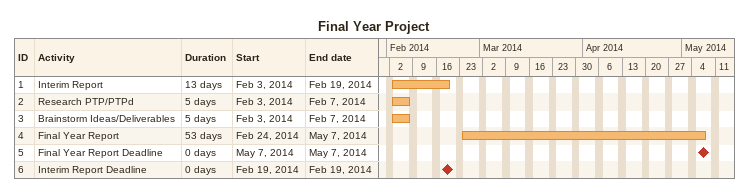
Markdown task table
Final Year Project

| ID | Task | Duration | Start | Finish |
|---|---|---|---|---|
| 1 | Interim Report | 13d | 2014-02-03 | 2014-02-19 |
| 2 | Research PTP/PTPd | 5d | 2014-02-03 | 2014-02-07 |
| 3 | Brainstorm Ideas/Deliverables | 5d | 2014-02-03 | 2014-02-07 |
| 4 | Final Year Report | 53d | 2014-02-24 | 2014-05-07 |
| 5 | Final Year Report Deadline | 0d | 2014-05-07 | 2014-05-07 |
| 6 | Interim Report Deadline | 0d | 2014-02-19 | 2014-02-19 |
